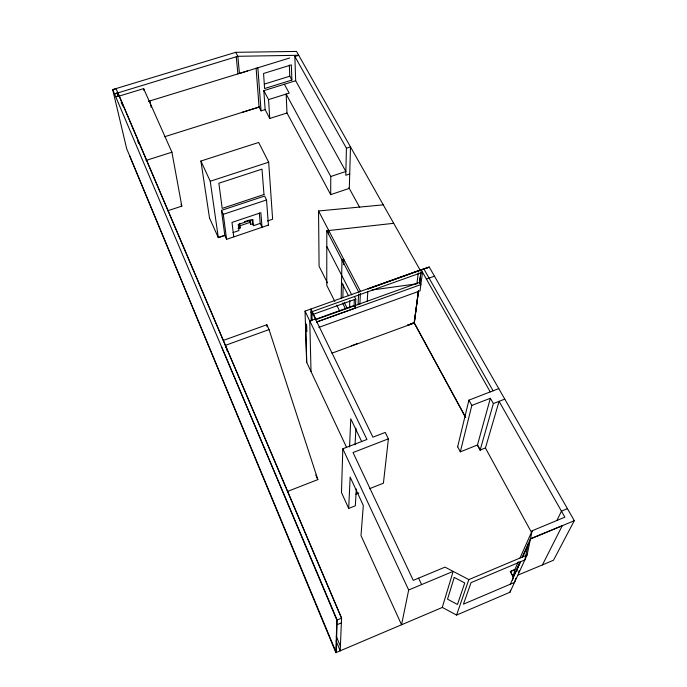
<?xml version="1.0" encoding="UTF-8"?>
<svg xmlns="http://www.w3.org/2000/svg" width="687" height="687" viewBox="0 0 687 687"><rect width="100%" height="100%" fill="white"/><g stroke="black" fill="none" stroke-linecap="round" stroke-linejoin="round"><path stroke-width="1.03" d="M393.694 223.309L326.806 230.746L326.763 285.371L334.852 301.456M328.532 234.43L328.549 230.145M330.687 194.636L330.782 176.499L286.153 94.067L286.994 112.994L330.687 194.636L349.305 188.384L350.499 146.898L346.428 148.229L345.784 175.288L349.717 173.974M341.173 298.115L341.997 259.944L343.766 259.325L343.646 264.615M342.856 297.514L343.157 284.753M356.33 488.998L355.325 505.795L348.695 508.432L350.147 477.07L363.303 505.452L361.001 535.585L401.552 624.766L408.679 589.996L453.154 571.386L442.265 607.471L335.891 652.65L336.819 620.069L221.48 346.609M337.154 619.932L336.201 652.461L126.674 148.675L112.694 89.585L235.753 52.315L296.535 51.431L420.298 270.369M490.252 391.899L421.105 269.733L305.045 311.125L366.952 439.474L342.813 448.791L341.473 492.553L348.695 508.432M349.554 307.896L349.803 300.554M316.441 322.023L355.402 308.016L354.088 305.466L354.337 299.506M340.211 650.812L341.551 618.085L117.829 92.736L118.645 96.249L143.643 88.64L171.922 152.196L181.823 206.134L167.68 210.78M349.563 446.936L350.765 418.787L361.697 441.612M355.402 308.016L355.78 299.094L354.458 296.526M358.09 304.822L358.58 294.13M359.894 304.264L360.374 293.495M355.042 444.824L355.926 428.095M367.244 301.061L367.811 291.632M312.113 320.254L311.932 311.743L372.929 437.172L385.227 432.424L388.395 438.838L383.415 483.21L369.606 488.672M410.809 324.032L412.647 323.319M418.297 272.902L416.897 283.808L372.045 290.008M420.04 278.888L419.491 283.096L420.951 271.923M414.278 323.088L418.529 290.79M419.456 283.448L420.959 272.043M442.282 607.402L456.58 615.063L510.003 592.228L527.084 555.053L532.15 530.793L564.86 517.156L499.08 401.345L485.426 447.993L531.558 532.519M525.383 557.38L524.842 559.931L471.05 582.645L463.442 604.174L514.511 582.421L515.894 578.102M525.589 556.393L528.243 543.718M516.787 571.687L517.809 566.878M510.003 592.228L510.441 590.193M512.614 580.017L514.812 569.652L518.299 561.829M457.645 446.833L468.903 400.143L498.771 388.619M480.17 450.002L477.456 444.996L460.307 451.848L471.823 405.442L468.903 400.143M471.823 405.442L490.372 398.262L477.431 445.073L480.153 450.088L485.451 447.907M480.153 450.088L493.36 403.561L490.372 398.262M456.58 615.063L468.835 579.596L527.084 555.053M519.982 562.052L513.232 577.037L510.355 571.541L514.838 569.583M520.033 557.947L532.15 530.793M522.154 557.226L530.501 538.694L562.258 525.718L542.421 564.929L518.092 575.019M510.329 584.208L520.445 561.786M517.448 568.57L520.488 561.837M522.661 557.028L527.874 545.487M518.479 572.451L519.338 570.562M556.805 520.652L561.451 511.154L567.428 508.672M418.417 270.695L429.272 267.097L574.306 520.677L553.499 560.223L542.421 564.929M510.355 571.541L514.812 569.652M336.819 620.069L341.551 618.18L116.094 88.735L112.737 89.748M530.433 539.037L574.306 520.677M337.016 624.715L341.353 622.894M355.797 494.133L358.76 492.965M287.338 491.506L317.841 479.603L269.046 329.588L266.839 324.745L223.275 340.434M388.395 438.838L353.041 452.535L413.265 580.369L445.021 567.127L468.835 579.596M493.36 403.561L504.782 399.13M418.529 270.884L421.191 269.888M351.255 345.853L357.936 343.406M331.89 353.204L414.287 322.993L418.529 290.455L414.149 322.847L407.606 325.466M421.122 269.776L367.966 288.961L429.272 267.097L421.217 269.939M318.811 327.398L420.023 290.893L422.522 272.241L310.996 312.053L312.267 314.663M426.395 279.094L434.467 276.191M315.178 319.429L354.088 305.466M315.333 319.824L419.637 282.383L420.865 284.581L316.681 322.04M225.37 345.363L269.046 329.588M313.255 314.311L355.78 299.094M238.037 228.642L240.158 227.929L239.643 223.327M249.544 220.639L250.643 224.4L252.541 223.764L252.146 219.651M218.294 237.53L224.812 235.332L226.598 239.334L268.419 225.104M232.962 232.592L238.93 230.574L238.226 224.443L252.876 219.522L253.46 225.68L260.21 223.412L259.317 213.013M267.569 220.931L272.619 219.23L268.669 162.209L258.681 142.458L200.913 161.024L209.518 218.114M209.509 218.011L218.311 237.633L224.821 235.435L221.463 210.377L264.607 196.053L266.53 199.951L268.428 225.207M244.435 221.721L249.226 220.115M249.733 222.485L239.265 226.006L240.158 227.929M226.598 239.334L223.292 214.335L266.53 199.951M330.782 176.499L345.87 171.484L295.668 80.722L294.86 56.471L298.716 55.286L237.831 56.291L114.506 93.93L117.872 92.908M218.311 237.633L210.248 181.239L268.669 162.209M145.953 160.449L171.922 152.196M129.577 155.657L335.891 652.65M295.668 80.722L263.825 90.65L265.139 109.594L269.759 118.465L286.994 112.994M247.466 70.959L239.454 73.492L237.831 56.291L235.753 52.315M164.597 136.747L259.059 107.026L256.105 68.116M259.669 106.949L241.549 112.539M259.059 107.026L261.051 110.882L265.139 109.594M269.759 118.465L268.54 99.598L289.193 93.114L284.366 84.243M264.555 84.037L289.777 76.197L289.339 65.085M291.898 80.035L264.589 88.537L263.559 73.475L291.322 64.904L291.898 80.035L289.777 76.197M360.52 291.425L358.683 291.992L326.806 230.746M148.383 101.384L289.785 57.966M327.45 282.864L319.086 266.273L318.545 210.978L383.252 204.838M423.905 268.986L493.094 390.809M294.86 56.471L346.428 148.229M348.91 187.766L359.73 207.474M465.683 417.464L414.141 322.718L407.485 325.252L414.158 322.753L465.563 417.37M457.671 446.748L460.307 451.848M263.825 90.65L268.54 99.598M510.381 571.472L513.266 576.968M318.545 210.978L360.606 291.589M326.789 246.427L351.744 294.852M341.516 282.168L348.481 295.745M344.239 302.469L347.124 308.137M342.564 303.07L345.441 308.738M336.759 305.14L339.61 310.91M260.21 223.412L262.056 227.251L260.837 212.738L231.991 222.399L233.752 236.809M305.706 329.176L306.84 331.718L306.66 325.638L305.56 323.337L306.763 362.41M252.541 223.764L253.46 225.68M418.581 578.153L421.629 584.577M346.557 447.366L306.634 362.212L305.045 311.125M342.813 448.791L408.679 589.996M200.913 161.024L210.248 181.239M221.463 210.377L223.292 214.335M315.771 474.949L317.841 479.603M181.007 204.262L181.823 206.134M121.17 102.183L122.844 106.133M137.555 140.698L138.808 143.66M112.694 89.585L337.154 620.026M336.269 636.342L340.4 646.192M336.089 640.911L340.211 650.761M225.353 345.218L227.44 351.495M115.734 96.755L119.109 95.733M117.065 92.917L117.795 96.051M143.643 88.64L144.064 90.701M149.886 100.998L151.106 107.189M250.188 219.788L250.643 224.4M236.251 56.772L237.908 73.964M266.839 324.745L267.028 326.84M257.865 67.764L261.051 110.882M305.827 323.903L306.016 329.992M311.013 371.564L309.777 320.941L315.694 318.82L310.928 309.021L311.194 320.863M312.199 311.64L312.242 313.658M454.236 577.432L447.529 599.176L457.465 604.474L464.747 582.954L454.236 577.432M263.988 194.533L222.202 208.393L218.861 183.231L262.005 169.139L263.988 194.533"/></g></svg>
